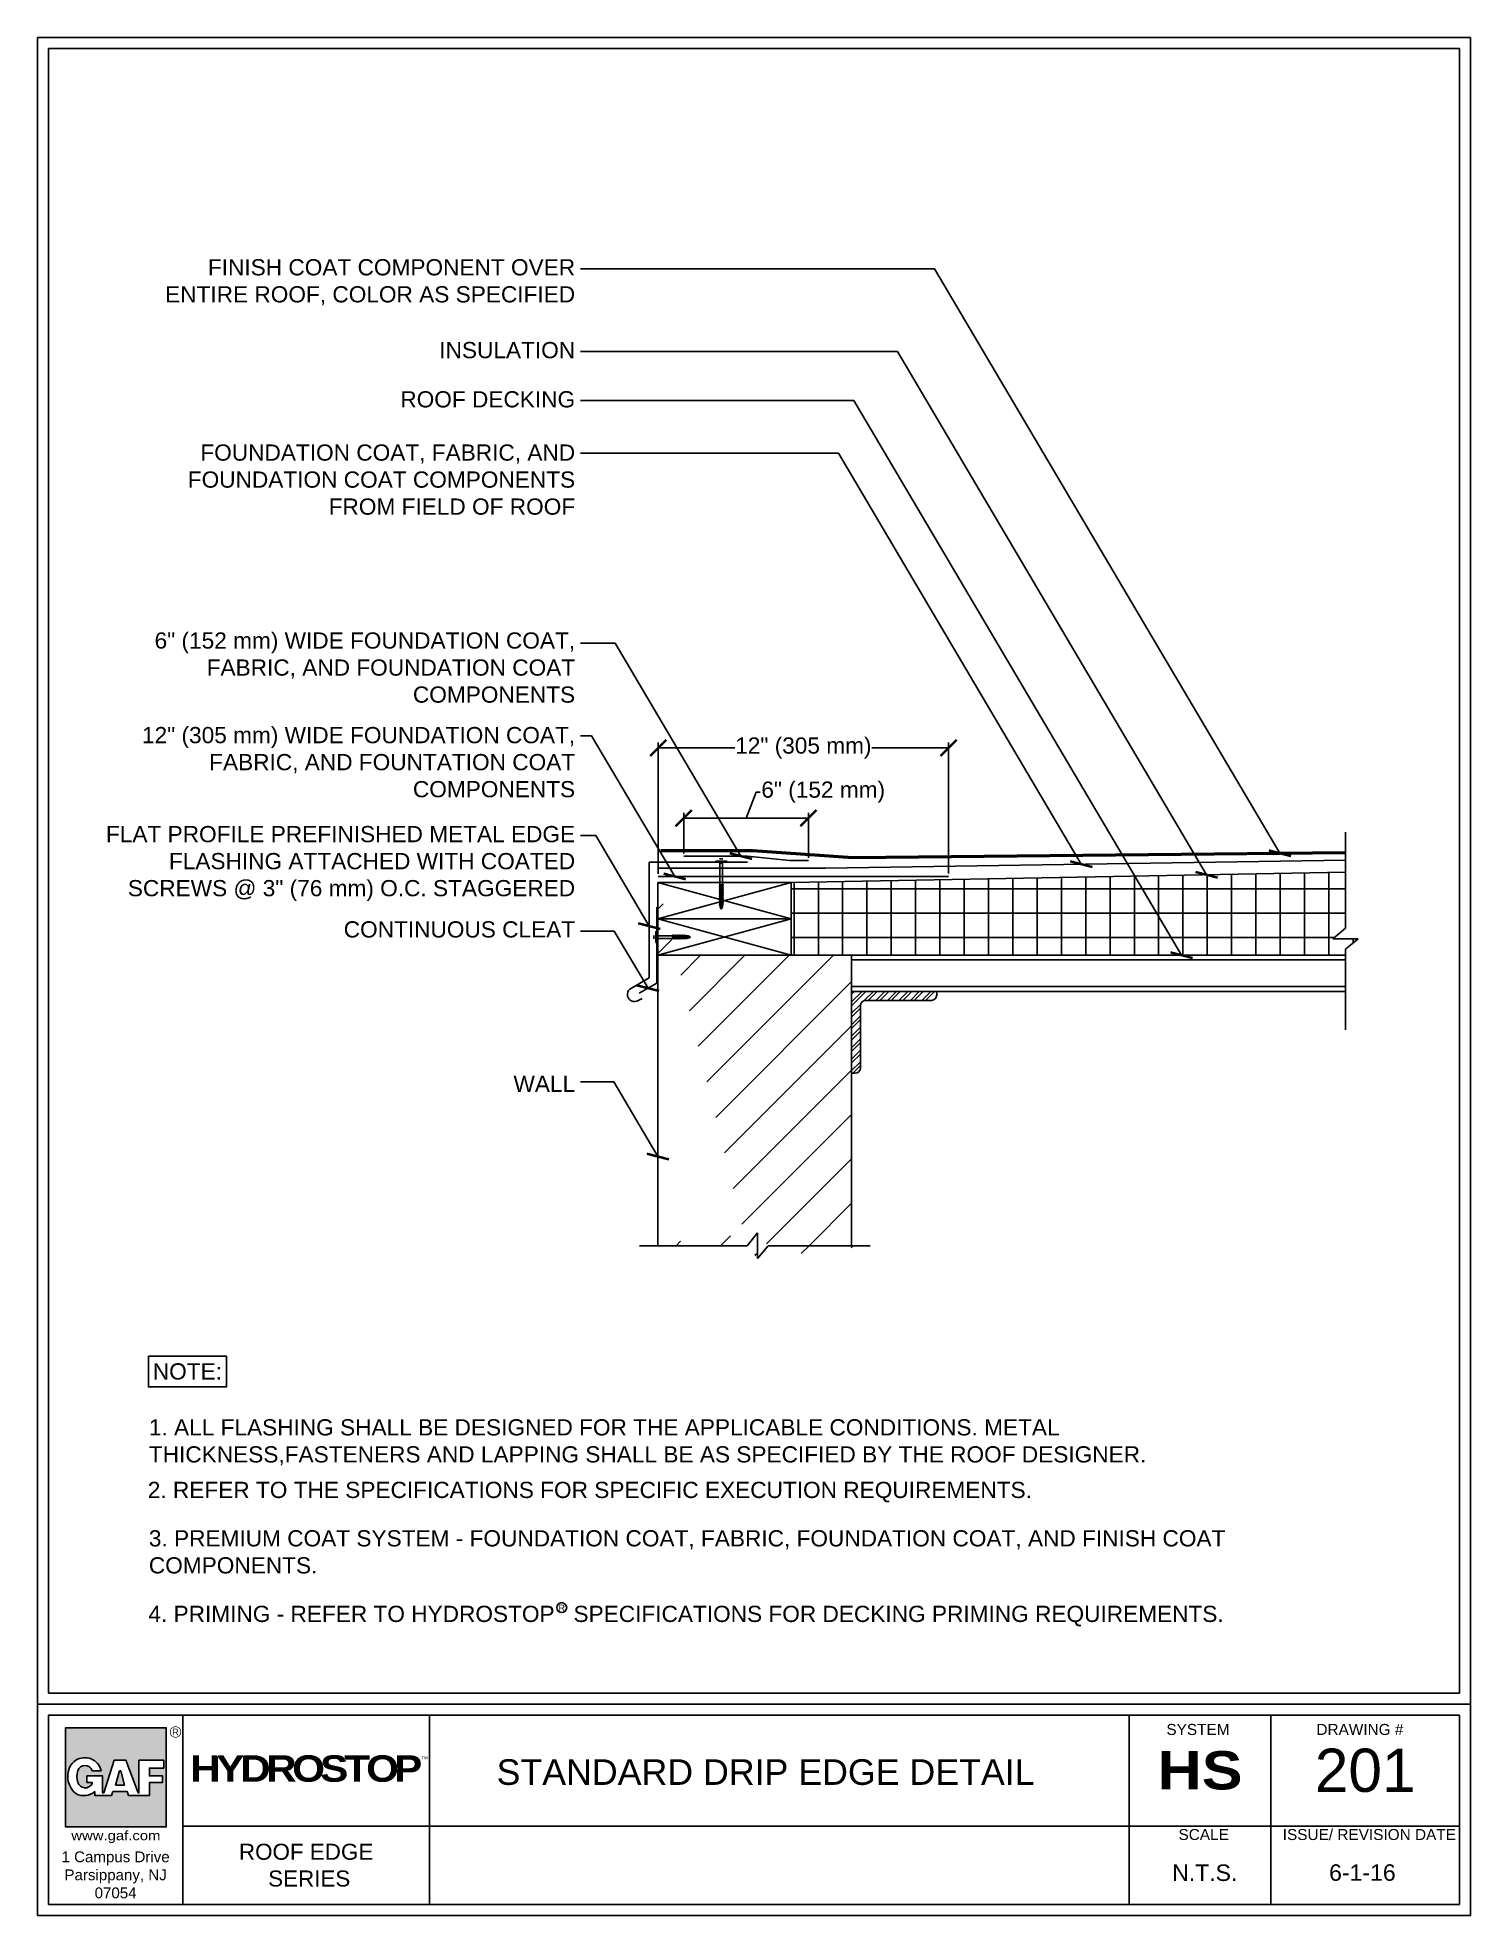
# Model space of a CAD drawing. Header units: inches. Extents: x 14.5 to 80.8, y 24.5 to 111.4.
import ezdxf
from ezdxf.enums import TextEntityAlignment as Align

# ---------------------------------------------------------------- set-up
doc = ezdxf.new("R2010")
doc.units = ezdxf.units.IN
doc.header["$MEASUREMENT"] = 0
doc.styles.add('ARCHQUIK', font='Archquik.shx', dxfattribs={"height": 0.1})
doc.styles.add('ARIAL', font='arial.ttf')
doc.styles.add('FONT', font='arial.ttf', dxfattribs={"height": 0.75})
doc.dimstyles.new('dIM-STYLE', dxfattribs={"dimtxt": 0.75, "dimasz": 0.75, "dimexe": 0.18, "dimexo": 0.0625, "dimgap": 0.09, "dimtad": 0, "dimtih": 1, "dimtoh": 1, "dimdec": 4, "dimzin": 0, "dimdsep": 46, "dimlunit": 4, "dimtxsty": 'FONT', "dimblk": 'ARCHTICK', "dimcen": 0, "dimclrd": 3, "dimclre": 3, "dimclrt": 256, "dimadec": 0, "dimazin": 0, "dimtfac": 1, "dimtdec": 4, "dimtofl": 0, "dimtmove": 0, "dimatfit": 3, "dimldrblk": 'ARCHTICK', "dimfxl": 1, "dimfrac": 2, "dimtolj": 1, "dimtzin": 0, "dimlwd": -1, "dimlwe": -1, "dimarcsym": 0})
doc.dimstyles.get("Standard").update_dxf_attribs({"dimscale": 0, "dimtxt": 0.75, "dimasz": 0.75, "dimexe": 0.2500000000000018, "dimexo": 0.0625, "dimgap": 0.09, "dimtad": 0, "dimdec": 5, "dimzin": 0, "dimdsep": 46, "dimlunit": 4, "dimtxsty": 'FONT', "dimcen": 0.09, "dimclrd": 256, "dimclre": 256, "dimclrt": 256, "dimadec": 0, "dimazin": 0, "dimtfac": 1, "dimtdec": 5, "dimtofl": 0, "dimtmove": 1, "dimatfit": 0, "dimfxl": 1, "dimfxlon": 1, "dimtolj": 1, "dimtzin": 0, "dimlwd": -1, "dimlwe": -1, "dimarcsym": 0})

# ---------------------------------------------------------------- blocks, each defined once
blk = doc.blocks.new('GAF_LOGO')
h = blk.add_hatch(color=242)
h.paths.add_polyline_path([(0.9999999843750018, 0.999999984375), (-0.01802111514781046, 0.999999984375), (-0.01802111514781046, -0.002743970513160665), (0.9999999843750018, -0.002743970513160499), (0.9999999843750018, 0.6710526210937502)])
edge = h.paths.add_edge_path(flags=16)
edge.add_line((0.3421052578125003, 0.5657894648437503), (0.2499999960937487, 0.5657894648437503))
edge.add_arc((0.1776315761718745, 0.542763149414063), 0.075943396054273, 17.65012421993013, 162.3498757800698)
edge.add_arc((0.2913533789062498, 0.5065789394531254), 0.1952830184252751, 162.3498757800698, 197.65012421993)
edge.add_arc((0.1804031326795207, 0.4712765883809845), 0.07885186654145789, 197.65012421993, 331.9610179646004)
edge.add_line((0.2499999960937487, 0.4342105195312511), (0.2499999960937487, 0.4473684140625002))
edge.add_line((0.2499999960937487, 0.4473684140625002), (0.1973684179687503, 0.4473684140625003))
edge.add_line((0.1973684179687503, 0.4473684140625003), (0.1973684179687503, 0.5131578867187501))
edge.add_line((0.1973684179687503, 0.5131578867187501), (0.3552631523437491, 0.5131578867187501))
edge.add_line((0.3552631523437491, 0.5131578867187501), (0.3552631523437491, 0.3421052578125003))
edge.add_line((0.3552631523437491, 0.3421052578125003), (0.3672600561810685, 0.3421052578125003))
edge.add_line((0.3672600561810685, 0.3421052578125003), (0.473684203125, 0.6710526210937502))
edge.add_line((0.473684203125, 0.6710526210937502), (0.5921052539062508, 0.6710526210937502))
edge.add_line((0.5921052539062508, 0.6710526210937502), (0.7168783917025898, 0.3421052578125004))
edge.add_line((0.7168783917025898, 0.3421052578125004), (0.7236841992187522, 0.3421052578125004))
edge.add_line((0.7236841992187522, 0.3421052578125004), (0.7236841992187522, 0.6710526210937502))
edge.add_line((0.7236841992187522, 0.6710526210937502), (0.9757096308521137, 0.6710526210937502))
edge.add_line((0.9757096308521137, 0.6710526210937502), (0.9757096308521139, 0.5921052539062504))
edge.add_line((0.9757096308521139, 0.5921052539062504), (0.828947355468749, 0.5921052539062504))
edge.add_line((0.828947355468749, 0.5921052539062504), (0.828947355468749, 0.5131578867187501))
edge.add_line((0.828947355468749, 0.5131578867187501), (0.9619798181352781, 0.5131578867187501))
edge.add_line((0.9619798181352781, 0.5131578867187501), (0.9619798181352782, 0.4473684140625002))
edge.add_line((0.9619798181352782, 0.4473684140625002), (0.8289473554687489, 0.4473684140625003))
edge.add_line((0.8289473554687489, 0.4473684140625003), (0.828947355468749, 0.3157894687500002))
edge.add_line((0.828947355468749, 0.3157894687500002), (0.6184210429687518, 0.3157894687500003))
edge.add_line((0.6184210429687518, 0.3157894687500003), (0.6052631484375013, 0.35526315234375))
edge.add_line((0.6052631484375013, 0.35526315234375), (0.4605263085937495, 0.3552631523437498))
edge.add_line((0.4605263085937495, 0.3552631523437498), (0.4473684140624989, 0.3157894687500002))
edge.add_line((0.4473684140624989, 0.3157894687500002), (0.2763157851562497, 0.3157894687500002))
edge.add_line((0.2763157851562497, 0.3157894687500002), (0.2763157851562497, 0.3552631523437499))
edge.add_arc((0.1671059236527185, 0.4777867589039027), 0.1641305212753787, 240.8042829104425, 311.71180968469173, ccw=False)
edge.add_arc((0.2222038028843561, 0.5072653279140215), 0.2193476823067968, 155.1482085443663, 231.9615675140741, ccw=False)
edge.add_arc((0.1895668580481229, 0.5197191371257442), 0.1845148081401703, 124.71226100437019, 154.3980145931274, ccw=False)
edge.add_arc((0.1751212575285651, 0.5254602239943656), 0.171785051789476, 13.577812998885406, 121.84091426695329, ccw=False)
h.paths.add_polyline_path([(0.5263157812499983, 0.5657894648437498), (0.5394736757812488, 0.5657894648437498), (0.5789473593750003, 0.421052625), (0.4868420976562504, 0.421052625)], flags=0)
at = {"color": 242}
for p, q in [((0.9757096308521138, 0.6710526210937502), (0.9757096308521138, 0.5921052539062504)), ((0.5263157812499983, 0.5657894648437498), (0.4868420976562504, 0.421052625)), ((0.4868420976562504, 0.421052625), (0.5789473593750003, 0.421052625)), ((0.5394736757812488, 0.5657894648437498), (0.5263157812499983, 0.5657894648437498)), ((0.5789473593750003, 0.421052625), (0.5394736757812488, 0.5657894648437498))]:
    blk.add_line(p, q, dxfattribs=at)
for points in [[(0.9999999843750018, 0.6710526210937502), (0.9999999843750019, -0.00274397051316061), (-0.01802111514781046, -0.00274397051316061), (-0.01802111514781046, 0.999999984375), (0.9999999843750018, 0.999999984375), (0.9999999843750018, 0.6710526210937502)], [(0.9757096308521138, 0.6710526210937502), (0.7236841992187522, 0.6710526210937502), (0.7236841992187522, 0.3421052578125003), (0.7168783917025898, 0.3421052578125003), (0.5921052539062508, 0.6710526210937502), (0.4736842031249999, 0.6710526210937502), (0.5921052539062508, 0.6710526210937502)]]:
    blk.add_lwpolyline(points, dxfattribs=at)
at = {"const_width": 0.006578947265625}
blk.add_lwpolyline([(1.146718681227561, 0.9569249246062017, 0.9999999999999999), (1.038984530952376, 0.9569249246062017, 0.9999999999999999)], format="xyb", close=True, dxfattribs=at)
at = {"color": 242}
for points in [[(0.4736842031249999, 0.6710526210937502), (0.3672600561810686, 0.3421052578125003), (0.3552631523437491, 0.3421052578125003), (0.3552631523437491, 0.5131578867187501), (0.1973684179687503, 0.5131578867187501), (0.1973684179687503, 0.4473684140625003), (0.2499999960937487, 0.4473684140625003), (0.2499999960937487, 0.4342105195312511, -0.6638381309650001), (0.1052631562500004, 0.4473684140625003, -0.1552561087471992), (0.1052631562500004, 0.5657894648437503, -0.7312178527831996), (0.2499999960937487, 0.5657894648437503), (0.3421052578125003, 0.5657894648437503, 0.5109723306082545), (0.08449389586529144, 0.6713944055155814, 0.1302578243974809), (0.02316816522774692, 0.599451122242597, 0.172358814401925)], [(0.08704397350846876, 0.3345076182265967, 0.3196577466454945), (0.2763157851562497, 0.3552631523437499), (0.2763157851562497, 0.3157894687500002), (0.4473684140624989, 0.3157894687500002), (0.4605263085937494, 0.3552631523437499), (0.6052631484375013, 0.3552631523437499), (0.6184210429687518, 0.3157894687500002), (0.828947355468749, 0.3157894687500002), (0.828947355468749, 0.4473684140625003), (0.9619798181352781, 0.4473684140625003), (0.9619798181352781, 0.5131578867187501), (0.828947355468749, 0.5131578867187501), (0.828947355468749, 0.5921052539062504), (0.9757096308521139, 0.5921052539062504)]]:
    blk.add_lwpolyline(points, format="xyb", dxfattribs=at)
blk.add_arc((0.222203802884356, 0.5072653279140215), 0.2193476823067967, 155.1482085443668, 231.9615675140741, dxfattribs=at)
at = {"style": 'ARIAL'}
blk.add_text('R', height=0.06578947265625, dxfattribs=at).set_placement((1.092851606089969, 0.956924924606203), align=Align.MIDDLE)
at = {"style": 'ARIAL', "width": 1.133105524367421}
blk.add_text('www.gaf.com', height=0.09481817704846432, dxfattribs=at).set_placement((0.03995709321242522, -0.1363967728893486), (0.9407297751728345, -0.1363967728893486), align=Align.FIT)
blk = doc.blocks.new('HydroStop')
at = {"color": 174, "linetype": 'Continuous', "style": 'ARIAL'}
blk.add_text('TM', height=0.07930227829834807, dxfattribs=at).set_placement((6.460029172047104, 0.5633620407934359))
at = {"lineweight": -2, "insert": (0.9349556855740957, 0.6638381548218604), "char_height": 0.633319658458992, "width": 5.94393791725881, "attachment_point": 1, "style": 'ARCHQUIK'}
blk.add_mtext('{\\fArial Black|b0|i0|c0|p34;\\T0.85;\\C154;HYDRO\\C132;STOP}', dxfattribs=at)
blk = doc.blocks.new('_ArchTick')
at = {"color": 0, "linetype": 'ByBlock', "const_width": 0.15}
blk.add_lwpolyline([(-0.5, -0.5), (0.5, 0.5)], dxfattribs=at)
blk = doc.blocks.new('*D12')
at = {"transparency": 16777216}
for p, q in [((43.21358426228394, 72.70573716155577), (43.21358426228394, 78.77358979628505)), ((43.21358426228394, 78.52358979628505), (46.76237078631377, 78.52358979628505)), ((56.65026372234905, 78.52358979628505), (53.10147719831923, 78.52358979628505)), ((56.65026372234905, 72.71215718423213), (56.65026372234905, 78.77358979628505))]:
    blk.add_line(p, q, dxfattribs=at)
at = {"layer": 'Defpoints', "color": 0, "transparency": 16777216}
for p in [(56.65026372234905, 78.52358979628505), (43.21358426228394, 72.58073716155577), (56.65026372234905, 72.58715718423213)]:
    blk.add_point(p, dxfattribs=at)
at = {"transparency": 16777216, "xscale": 0.75, "yscale": 0.75, "zscale": 0.75, "rotation": 180}
blk.add_blockref('_ArchTick', (43.21358426228394, 78.52358979628505), dxfattribs=at)
at = {"transparency": 16777216, "xscale": 0.75, "yscale": 0.75, "zscale": 0.75}
blk.add_blockref('_ArchTick', (56.65026372234905, 78.52358979628505), dxfattribs=at)
at = {"transparency": 16777216, "insert": (49.9319239923165, 78.52358979628505), "char_height": 0.75, "attachment_point": 5, "style": 'FONT'}
blk.add_mtext('\\A1;12" (305 mm)', dxfattribs=at)
blk = doc.blocks.new('*D13')
at = {"transparency": 16777216}
for p, q in [((47.27963753319345, 75.27627856495226), (47.75534472088916, 76.48403381717773)), ((47.75534472088916, 76.48403381717773), (47.93534472088916, 76.48403381717773)), ((44.39385679479339, 73.64597866442685), (44.39385679479339, 75.52627856495226)), ((44.39385679479339, 75.27627856495226), (50.16541827159352, 75.27627856495226)), ((50.16541827159352, 73.43851465891024), (50.16541827159352, 75.52627856495226))]:
    blk.add_line(p, q, dxfattribs=at)
at = {"layer": 'Defpoints', "color": 0, "transparency": 16777216}
for p in [(50.16541827159352, 75.27627856495226), (44.39385679479339, 73.52097866442685), (50.16541827159352, 73.31351465891024)]:
    blk.add_point(p, dxfattribs=at)
at = {"transparency": 16777216, "xscale": 0.75, "yscale": 0.75, "zscale": 0.75, "rotation": 180}
blk.add_blockref('_ArchTick', (44.39385679479339, 75.27627856495226), dxfattribs=at)
at = {"transparency": 16777216, "xscale": 0.75, "yscale": 0.75, "zscale": 0.75}
blk.add_blockref('_ArchTick', (50.16541827159352, 75.27627856495226), dxfattribs=at)
at = {"transparency": 16777216, "insert": (50.85089042348125, 76.48403381717773), "char_height": 0.75, "attachment_point": 5, "style": 'FONT'}
blk.add_mtext('\\A1;6" (152 mm)', dxfattribs=at)

msp = doc.modelspace()

# ---------------------------------------------------------------- hatches: boundary and pattern name
h = msp.add_hatch()
h.set_pattern_fill('ANSI31', color=256, scale=11.6)
h.set_pattern_definition([(45, (0, -6.998578162130343), (-1.025304832720494, 1.025304832720494), [])])
edge = h.paths.add_edge_path()
edge.add_line((43.20066639847458, 72.29537688089961), (43.20066639847458, 55.49950810120407))
edge.add_line((43.20066639847458, 68.93618756126916), (52.16278459927333, 68.93618756126916))
edge.add_line((52.16278459927333, 68.93618756126916), (52.16278459927333, 55.49958591966075))
edge.add_line((48.31077099347013, 55.49950810120407), (53.01878762278515, 55.49958591966075))
edge.add_line((47.80495102503132, 54.90287399381633), (48.31077099347013, 55.49950810120407))
edge.add_line((47.80495102503132, 56.09614220859181), (47.80495102503132, 54.90287399381633))
edge.add_line((47.33804028493396, 55.49950810120407), (47.80495102503132, 56.09614220859181))
edge.add_line((42.34466337496276, 55.49950810120407), (47.33804028493396, 55.49950810120407))
h = msp.add_hatch()
h.set_pattern_fill('NET', color=256, scale=9)
h.set_pattern_definition([(0, (0, 0), (0, 1.125), []), (90, (0, 0), (-1.125, 6.888638245203862e-17), [])])
h.paths.add_polyline_path([(75.02833741155197, 72.77520548570799), (49.36139797714586, 72.29529906244294), (49.36139797714586, 68.93618756126916), (75.02841518177786, 68.93618756126916), (75.02841518177786, 69.22154784192534), (75.61205360689956, 69.68845858202269), (74.4318588928468, 69.68845858202269), (75.02841518177786, 70.1942785504615)])
h = msp.add_hatch()
h.set_pattern_fill('ANSI32', color=256)
h.set_pattern_definition([(45, (-42.82810158126365, -6.998578162130343), (-0.2651650429449553, 0.2651650429449554), []), (45, (-42.65132488626364, -6.998578162130343), (-0.2651650429449553, 0.2651650429449554), [])])
h.paths.add_polyline_path([(56.1054567071121, 67.0980849130971), (56.1054567071121, 67.26309074258697), (52.16278459927332, 67.26309074258697), (52.16278459927332, 63.47589991120061), (52.32779042876319, 63.47589991120061, 0.4142135623730951), (52.57779042876319, 63.72589991120061), (52.57779042876319, 66.5980849130971, -0.4142135623730951), (52.82779042876319, 66.8480849130971), (55.8554567071121, 66.8480849130971, 0.4142135623730953)])

# ---------------------------------------------------------------- linework, layer by layer
for p, q in [((75.02841518177786, 74.6299305813864), (75.02841518177786, 70.1942785504615)), ((47.3510359672, 73.24211622490368), (42.79865625125076, 73.24211622490368)), ((42.79865625125076, 73.24211622490368), (42.79865625125076, 67.88563839605011)), ((44.39385679479339, 73.52097866442685), (47.3444603076103, 73.52097866442685)), ((46.07398788547765, 73.1891921047031), (46.02767928030211, 73.24211622490371)), ((46.19306715592897, 73.1891921047031), (46.07398788547765, 73.1891921047031)), ((46.07398788547765, 72.19696040311574), (46.07398788547765, 73.1891921047031)), ((46.23937576110448, 73.24211622490364), (46.19306715592897, 73.1891921047031)), ((46.19306715592897, 72.21397172746593), (46.19306715592897, 73.1891921047031)), ((47.3444603076103, 73.52097866442685), (49.29641956581565, 73.31351465891024)), ((49.29641956581565, 73.31351465891024), (50.16541827159352, 73.31351465891024)), ((50.95652070223181, 72.96329269460888), (75.02833736332117, 73.33942820498564)), ((43.20066639847458, 72.96329269460888), (50.95652070223181, 72.96329269460888)), ((43.20066639847458, 72.29537688089961), (43.20066639847458, 55.49950810120407)), ((49.36111143149108, 72.29529906244294), (43.20095073555766, 70.62220224376073)), ((43.20095294412937, 72.29529906244294), (49.36139797714586, 72.29537688089961)), ((43.20095294412937, 72.29529906244294), (49.36111364006278, 70.62220224376073)), ((43.21358426228394, 72.58073716155577), (56.65026372234905, 72.58073716155577)), ((46.07398788547765, 72.17022968577137), (46.07398788547765, 72.14349896842694)), ((46.07398788547765, 72.11676825108258), (46.07398788547765, 72.09003753373814)), ((46.19306715592897, 72.18724101012157), (46.19306715592897, 72.16051029277713)), ((46.19306715592897, 72.1337795754327), (46.19306715592897, 72.10704885808833)), ((49.36139797714586, 72.29537688089961), (75.02833736332117, 72.77520548480634)), ((49.36139797714586, 72.29529906244294), (49.36139797714586, 68.93618756126916)), ((46.07398788547765, 72.0633068163937), (46.07398788547765, 72.03657609904933)), ((46.07398788547765, 72.00984538170489), (46.07398788547765, 71.98311466436046)), ((46.07398788547765, 71.95638394701608), (46.07398788547765, 71.92965322967171)), ((46.07398788547765, 71.90292251232721), (46.07398788547765, 71.87619179498284)), ((46.07398788547765, 71.84946107763848), (46.07398788547765, 71.82273036029405)), ((46.07398788547765, 71.79599964294967), (46.07398788547765, 71.76926892560523)), ((46.07398788547765, 71.7425382082608), (46.07398788547765, 71.71580749091642)), ((46.07398788547765, 71.68907677357198), (46.07398788547765, 71.66234605622755)), ((46.07398788547765, 71.63561533888311), (46.07398788547765, 71.60888462153875)), ((46.07398788547765, 71.58215390419439), (46.07398788547765, 71.55542318684995)), ((46.07398788547765, 71.52869246950551), (46.07398788547765, 71.50196175216108)), ((46.07398788547765, 71.4752310348167), (46.07398788547765, 71.44850031747227)), ((46.07398788547765, 71.42176960012789), (46.07398788547765, 71.39503888278345)), ((46.07398788547765, 71.36830816543909), (46.07398788547765, 71.34157744809465)), ((46.07398788547765, 71.31484673075022), (46.07398788547765, 71.28811601340585)), ((46.07398788547765, 71.26138529606148), (46.07398788547765, 71.23465457871704)), ((46.1335275207033, 71.0630739452585), (46.1543637352256, 71.23277148429456)), ((46.1864516409039, 71.17006125311447), (46.1864516409039, 71.23735547082003)), ((46.19306715592897, 72.0803181407439), (46.19306715592897, 72.05358742339946)), ((46.19306715592897, 72.02685670605509), (46.19306715592897, 72.0001259887107)), ((46.19306715592897, 71.97339527136627), (46.19306715592897, 71.94666455402191)), ((46.19306715592897, 71.91993383667747), (46.19306715592897, 71.89320311933304)), ((46.19306715592897, 71.86647240198867), (46.19306715592897, 71.83974168464424)), ((46.19306715592897, 71.8130109672998), (46.19306715592897, 71.78628024995542)), ((46.19306715592897, 71.75954953261105), (46.19306715592897, 71.73281881526661)), ((46.19306715592897, 71.70608809792218), (46.19306715592897, 71.67935738057774)), ((46.19306715592897, 71.6526266632333), (46.19306715592897, 71.62589594588894)), ((46.19306715592897, 71.5991652285445), (46.19306715592897, 71.57243451120014)), ((46.19306715592897, 71.54570379385571), (46.19306715592897, 71.51897307651127)), ((46.19306715592897, 71.4922423591669), (46.19306715592897, 71.46551164182246)), ((46.19306715592897, 71.43878092447808), (46.19306715592897, 71.41205020713365)), ((46.19306715592897, 71.38531948978928), (46.19306715592897, 71.35858877244485)), ((46.19306715592897, 71.33185805510048), (46.19306715592897, 71.30512733775605)), ((46.19306715592897, 71.27839662041167), (46.19306715592897, 71.25166590306723)), ((43.15094040465422, 67.64564627564006), (43.15094040465422, 71.16475252375386)), ((49.36139797714586, 70.62228006221741), (43.20066639847458, 68.93618756126916)), ((43.20095073555766, 70.62220224376073), (49.36139797714586, 70.62228006221741)), ((43.20095073555766, 70.62220224376073), (49.37439365941191, 68.93618756126916)), ((46.08060340050271, 71.16250066451441), (46.08060340050271, 71.22223429361988)), ((46.1335275207033, 71.0630739452585), (46.08060340050271, 71.16250066451441)), ((46.1864516409039, 71.17006125311447), (46.1335275207033, 71.0630739452585)), ((43.15094040465426, 69.88224751302344), (43.20386452485481, 69.83593890784793)), ((43.20386452485481, 69.71685963739661), (43.15094040465419, 69.67055103222107)), ((43.20386452485481, 69.83593890784793), (43.20386452485481, 69.71685963739661)), ((43.87387838452514, 69.83593890784793), (43.20386452485481, 69.83593890784793)), ((43.89088970887533, 69.71685963739661), (43.20386452485481, 69.71685963739661)), ((43.90060910186951, 69.83593890784793), (43.92733981921394, 69.83593890784793)), ((43.9176204262197, 69.71685963739661), (43.94435114356413, 69.71685963739661)), ((43.95407053655838, 69.83593890784793), (43.98080125390275, 69.83593890784793)), ((43.97108186090851, 69.71685963739661), (43.99781257825295, 69.71685963739661)), ((44.00753197124713, 69.83593890784793), (44.03426268859157, 69.83593890784793)), ((44.02454329559738, 69.71685963739661), (44.05127401294176, 69.71685963739661)), ((44.060993405936, 69.83593890784793), (44.08772412328044, 69.83593890784793)), ((44.0780047302862, 69.71685963739661), (44.10473544763063, 69.71685963739661)), ((44.11445484062487, 69.83593890784793), (44.14118555796924, 69.83593890784793)), ((44.13146616497507, 69.71685963739661), (44.15819688231943, 69.71685963739661)), ((44.16791627531367, 69.83593890784793), (44.19464699265804, 69.83593890784793)), ((44.18492759966379, 69.71685963739661), (44.21165831700823, 69.71685963739661)), ((44.22137771000247, 69.83593890784793), (44.24810842734691, 69.83593890784793)), ((44.23838903435266, 69.71685963739661), (44.2651197516971, 69.71685963739661)), ((44.27483914469128, 69.83593890784793), (44.30156986203572, 69.83593890784793)), ((44.29185046904148, 69.71685963739661), (44.31858118638591, 69.71685963739661)), ((44.3283005793801, 69.83593890784793), (44.35503129672453, 69.83593890784793)), ((44.34531190373029, 69.71685963739661), (44.37204262107473, 69.71685963739661)), ((44.3817620140689, 69.83593890784793), (44.40849273141333, 69.83593890784793)), ((44.39877333841909, 69.71685963739661), (44.42550405576353, 69.71685963739661)), ((44.4352234487577, 69.83593890784793), (44.46195416610213, 69.83593890784793)), ((44.45223477310796, 69.71685963739661), (44.47896549045232, 69.71685963739661)), ((44.48868488344651, 69.83593890784793), (44.51541560079094, 69.83593890784793)), ((44.5056962077967, 69.71685963739661), (44.53242692514114, 69.71685963739661)), ((44.59702025074371, 69.82932339282286), (44.52972603303814, 69.82932339282286)), ((44.70400755859968, 69.77639927262226), (44.53431001956362, 69.79723548714456)), ((44.60458083934377, 69.72347515242167), (44.5448472102383, 69.72347515242167)), ((44.59702025074371, 69.82932339282286), (44.70400755859968, 69.77639927262226)), ((44.70400755859968, 69.77639927262226), (44.60458083934377, 69.72347515242167)), ((75.02841518177786, 70.1942785504615), (74.4318588928468, 69.68845858202269)), ((74.4318588928468, 69.68845858202269), (75.61205360689955, 69.68845858202269)), ((75.61205360689955, 69.68845858202269), (75.02841518177786, 69.22154784192534)), ((43.20066639847458, 68.93618756126916), (52.16278459927333, 68.93618756126916)), ((52.16278459927333, 68.93618756126916), (52.16278459927333, 55.49958591966075)), ((75.02841518177786, 68.93618756126916), (52.16278459927333, 68.93618756126916)), ((52.16278459927333, 68.71572787348653), (75.02841518177786, 68.71572787348653)), ((75.02841518177786, 69.22154784192534), (75.02841518177786, 65.48626192114646)), ((42.79865625125076, 67.88563839605011), (41.98156841406809, 67.41875710417241)), ((42.47042683437368, 66.93970680918629), (42.25878746421959, 66.81877677198193)), ((42.33384660948384, 67.17873553554271), (43.15094040465422, 67.64564627564006)), ((75.02841518177786, 67.4835504303696), (52.16278459927333, 67.4835504303696)), ((52.16278459927333, 67.26309074258697), (75.02841518177786, 67.26309074258697)), ((56.10545670711211, 67.26309074258697), (56.10545670711211, 67.0980849130971)), ((52.5777904287632, 63.72589991120061), (52.5777904287632, 66.5980849130971)), ((52.8277904287632, 66.8480849130971), (55.85545670711211, 66.8480849130971)), ((52.16278459927333, 63.47589991120061), (52.3277904287632, 63.47589991120061)), ((47.33804028493396, 55.49950810120407), (47.80495102503132, 56.09614220859181)), ((47.80495102503132, 56.09614220859181), (47.80495102503132, 54.90287399381633)), ((42.34466337496276, 55.49950810120407), (47.33804028493396, 55.49950810120407)), ((47.80495102503132, 54.90287399381633), (48.31077099347013, 55.49950810120407)), ((48.31077099347013, 55.49950810120407), (53.01878762278515, 55.49958591966075)), ((21.20705469467076, 33.78611375226865), (21.20705469467076, 25.02717102045245)), ((32.6318562415896, 25.02717102045245), (32.6318562415896, 33.78611375226865)), ((71.56792847675739, 28.65521179804592), (71.56792847675739, 33.78611375226865))]:
    msp.add_line(p, q)
at = {"lineweight": 50}
for p, q in [((43.34330762957433, 73.77392755787459), (47.59748701951473, 73.77392755787459)), ((47.59748701951473, 73.77392755787459), (52.21461169142414, 73.44965804887697)), ((52.21461169142414, 73.44965804887697), (75.02833736332117, 73.68307450969729))]:
    msp.add_line(p, q, dxfattribs=at)
at = {"linetype": 'Continuous'}
for p, q in [((65.01569888488676, 33.78611375226865), (65.01569888488676, 25.02717102045245)), ((21.20705469467076, 28.65521179804592), (80.29722166968178, 28.65521179804592)), ((71.56792847675739, 28.65521179804592), (71.56792847675739, 25.02717102045245))]:
    msp.add_line(p, q, dxfattribs=at)
for points in [[(14.49001371606128, 111.3851559938448), (14.49001371606128, 24.51839938696503), (80.80599330317555, 24.51839938696503), (80.80599330317555, 111.3851559938448)], [(14.49001371606128, 111.3851559938448), (80.80599330317555, 111.3851559938448), (80.80599330317555, 34.29488538575606), (14.49001371606128, 34.29488538575606)], [(14.99878534955506, 110.8763843603538), (80.29722166968178, 110.8763843603538), (80.29722166968178, 34.80365701925211), (14.99878534955506, 34.80365701925211)], [(80.80599330317555, 34.29488538575606), (14.49001371606128, 34.29488538575606), (14.49001371606128, 24.51839938696503), (80.80599330317555, 24.51839938696503)], [(80.29722166968178, 33.78611375226865), (14.99878534954415, 33.78611375226865), (14.99878534954415, 25.02717102045245), (80.29722166968178, 25.02717102045245)]]:
    msp.add_lwpolyline(points, close=True, dxfattribs=at)
for points in [[(45.88213794975046, 73.24211622490371), (45.88213794975049, 73.28180931505412), (46.38491709165613, 73.28180931505412), (46.38491709165613, 73.24211622490364)], [(46.04091031035227, 72.17886967656848), (46.07398788547765, 72.19696040311574), (46.19306715592897, 72.21397172746593), (46.22614473105433, 72.20533173666882), (46.19306715592897, 72.18724101012157), (46.07398788547765, 72.17022968577137)], [(46.04091031035227, 72.12540824187968), (46.07398788547765, 72.14349896842694), (46.19306715592897, 72.16051029277713), (46.22614473105433, 72.15187030197995), (46.19306715592897, 72.1337795754327), (46.07398788547765, 72.11676825108258)], [(46.04091031035227, 72.07194680719088), (46.07398788547765, 72.09003753373814), (46.19306715592897, 72.10704885808833), (46.22614473105433, 72.09840886729116), (46.19306715592897, 72.0803181407439), (46.07398788547765, 72.0633068163937)], [(46.04091031035227, 72.01848537250207), (46.07398788547765, 72.03657609904933), (46.19306715592897, 72.05358742339946), (46.22614473105433, 72.04494743260234), (46.19306715592897, 72.02685670605509), (46.07398788547765, 72.00984538170489)], [(46.04091031035227, 71.9650239378132), (46.07398788547765, 71.98311466436046), (46.19306715592897, 72.0001259887107), (46.22614473105433, 71.99148599791353), (46.19306715592897, 71.97339527136627), (46.07398788547765, 71.95638394701608)], [(46.04091031035227, 71.91156250312446), (46.07398788547765, 71.92965322967171), (46.19306715592897, 71.94666455402191), (46.22614473105433, 71.93802456322473), (46.19306715592897, 71.91993383667747), (46.07398788547765, 71.90292251232721)], [(46.04091031035227, 71.85810106843559), (46.07398788547765, 71.87619179498284), (46.19306715592897, 71.89320311933304), (46.22614473105433, 71.88456312853593), (46.19306715592897, 71.86647240198867), (46.07398788547765, 71.84946107763848)], [(46.04091031035227, 71.80463963374679), (46.07398788547765, 71.82273036029405), (46.19306715592897, 71.83974168464424), (46.22614473105433, 71.83110169384706), (46.19306715592897, 71.8130109672998), (46.07398788547765, 71.79599964294967)], [(46.04091031035227, 71.75117819905797), (46.07398788547765, 71.76926892560523), (46.19306715592897, 71.78628024995542), (46.22614473105433, 71.7776402591583), (46.19306715592897, 71.75954953261105), (46.07398788547765, 71.7425382082608)], [(46.04091031035227, 71.69771676436916), (46.07398788547765, 71.71580749091642), (46.19306715592897, 71.73281881526661), (46.22614473105433, 71.72417882446943), (46.19306715592897, 71.70608809792218), (46.07398788547765, 71.68907677357198)], [(46.04091031035227, 71.64425532968029), (46.07398788547765, 71.66234605622755), (46.19306715592897, 71.67935738057774), (46.22614473105433, 71.67071738978056), (46.19306715592897, 71.6526266632333), (46.07398788547765, 71.63561533888311)], [(46.04091031035227, 71.59079389499149), (46.07398788547765, 71.60888462153875), (46.19306715592897, 71.62589594588894), (46.22614473105433, 71.61725595509176), (46.19306715592897, 71.5991652285445), (46.07398788547765, 71.58215390419439)], [(46.04091031035227, 71.5373324603027), (46.07398788547765, 71.55542318684995), (46.19306715592897, 71.57243451120014), (46.22614473105433, 71.56379452040296), (46.19306715592897, 71.54570379385571), (46.07398788547765, 71.52869246950551)], [(46.04091031035227, 71.48387102561382), (46.07398788547765, 71.50196175216108), (46.19306715592897, 71.51897307651127), (46.22614473105433, 71.51033308571415), (46.19306715592897, 71.4922423591669), (46.07398788547765, 71.4752310348167)], [(46.04091031035227, 71.43040959092501), (46.07398788547765, 71.44850031747227), (46.19306715592897, 71.46551164182246), (46.22614473105433, 71.45687165102534), (46.19306715592897, 71.43878092447808), (46.07398788547765, 71.42176960012789)], [(46.04091031035227, 71.3769481562362), (46.07398788547765, 71.39503888278345), (46.19306715592897, 71.41205020713365), (46.22614473105433, 71.40341021633654), (46.19306715592897, 71.38531948978928), (46.07398788547765, 71.36830816543909)], [(46.04091031035227, 71.3234867215474), (46.07398788547765, 71.34157744809465), (46.19306715592897, 71.35858877244485), (46.22614473105433, 71.34994878164767), (46.19306715592897, 71.33185805510048), (46.07398788547765, 71.31484673075022)], [(46.04917970413359, 71.27120662882741), (46.07398788547765, 71.28811601340585), (46.19306715592897, 71.30512733775605), (46.21787533727299, 71.29530600499011), (46.19306715592897, 71.27839662041167), (46.07398788547765, 71.26138529606148)], [(46.06158379480564, 71.22619988642779), (46.07398788547765, 71.23465457871704), (46.19306715592897, 71.25166590306723), (46.20547124660098, 71.24675523668427), (46.19306715592897, 71.23830054439507), (46.07398788547765, 71.22128922004482)], [(43.15094040465419, 69.52500970166942), (43.11124731450379, 69.52500970166945), (43.11124731450379, 70.0277888435751), (43.15094040465426, 70.0277888435751)], [(43.90898043542259, 69.68378206227123), (43.89088970887533, 69.71685963739661), (43.87387838452514, 69.83593890784793), (43.88251837532225, 69.8690164829733), (43.90060910186951, 69.83593890784793), (43.9176204262197, 69.71685963739661)], [(43.96244187011139, 69.68378206227123), (43.94435114356413, 69.71685963739661), (43.92733981921394, 69.83593890784793), (43.93597981001112, 69.8690164829733), (43.95407053655838, 69.83593890784793), (43.97108186090851, 69.71685963739661)], [(44.0159033048002, 69.68378206227123), (43.99781257825295, 69.71685963739661), (43.98080125390275, 69.83593890784793), (43.98944124469988, 69.8690164829733), (44.00753197124713, 69.83593890784793), (44.02454329559738, 69.71685963739661)], [(44.06936473948902, 69.68378206227123), (44.05127401294176, 69.71685963739661), (44.03426268859157, 69.83593890784793), (44.04290267938875, 69.8690164829733), (44.060993405936, 69.83593890784793), (44.0780047302862, 69.71685963739661)], [(44.12282617417789, 69.68378206227123), (44.10473544763063, 69.71685963739661), (44.08772412328044, 69.83593890784793), (44.09636411407762, 69.8690164829733), (44.11445484062487, 69.83593890784793), (44.13146616497507, 69.71685963739661)], [(44.17628760886669, 69.68378206227123), (44.15819688231943, 69.71685963739661), (44.14118555796924, 69.83593890784793), (44.14982554876642, 69.8690164829733), (44.16791627531367, 69.83593890784793), (44.18492759966379, 69.71685963739661)], [(44.22974904355549, 69.68378206227123), (44.21165831700823, 69.71685963739661), (44.19464699265804, 69.83593890784793), (44.20328698345521, 69.8690164829733), (44.22137771000247, 69.83593890784793), (44.23838903435266, 69.71685963739661)], [(44.28321047824436, 69.68378206227123), (44.2651197516971, 69.71685963739661), (44.24810842734691, 69.83593890784793), (44.25674841814403, 69.8690164829733), (44.27483914469128, 69.83593890784793), (44.29185046904148, 69.71685963739661)], [(44.33667191293317, 69.68378206227123), (44.31858118638591, 69.71685963739661), (44.30156986203572, 69.83593890784793), (44.31020985283284, 69.8690164829733), (44.3283005793801, 69.83593890784793), (44.34531190373029, 69.71685963739661)], [(44.39013334762198, 69.68378206227123), (44.37204262107473, 69.71685963739661), (44.35503129672453, 69.83593890784793), (44.36367128752164, 69.8690164829733), (44.3817620140689, 69.83593890784793), (44.39877333841909, 69.71685963739661)], [(44.44359478231078, 69.68378206227123), (44.42550405576353, 69.71685963739661), (44.40849273141333, 69.83593890784793), (44.41713272221051, 69.8690164829733), (44.4352234487577, 69.83593890784793), (44.45223477310796, 69.71685963739661)], [(44.49587487503076, 69.69205145605255), (44.47896549045232, 69.71685963739661), (44.46195416610213, 69.83593890784793), (44.47177549886807, 69.86074708919195), (44.48868488344651, 69.83593890784793), (44.5056962077967, 69.71685963739661)], [(44.54088161743039, 69.7044555467246), (44.53242692514114, 69.71685963739661), (44.51541560079094, 69.83593890784793), (44.52032626717391, 69.84834299851994), (44.52878095946311, 69.83593890784793), (44.54579228381336, 69.71685963739661)], [(19.6212313395464, 50.38983444859056), (23.23017247385826, 50.38983444859056), (23.23017247385826, 48.9688480239856), (19.6212313395464, 48.9688480239856)]]:
    msp.add_lwpolyline(points, close=True)
for points in [[(46.21291370100421, 73.38765755545526), (46.05414134040241, 73.38765755545533)], [(43.00539907410264, 69.85578545292317), (43.00539907410257, 69.69701309232137)]]:
    msp.add_lwpolyline(points)
msp.add_circle((38.74800003648841, 38.75683124268377), 0.2317057053845815, dxfattribs=at)
for centre, radius, start, end in [((42.12041709601647, 67.11887755549199), 0.3304643705387539, 114.8448368734591, 304.7331260646296), ((55.85545670711211, 67.0980849130971), 0.25, 270, 359.9999999999991), ((52.8277904287632, 66.5980849130971), 0.25, 90, 180), ((52.3277904287632, 63.72589991120061), 0.25, 270, 0)]:
    msp.add_arc(centre, radius, start, end)

# ---------------------------------------------------------------- block references
at = {"linetype": 'Continuous', "xscale": 4.578944701403998, "yscale": 4.578944701396722, "zscale": 4.578944701398359}
msp.add_blockref('GAF_LOGO', (15.87060638633879, 28.62272093202319), dxfattribs=at)
at = {"xscale": 1.934332076455829, "yscale": 1.934332076455829, "zscale": 1.934332076455829}
msp.add_blockref('HydroStop', (19.74687504737987, 30.64248056082877), dxfattribs=at)

# ---------------------------------------------------------------- texts
at = {"linetype": 'Continuous'}
for s, height, style, p in [('2. REFER TO THE SPECIFICATIONS FOR SPECIFIC EXECUTION REQUIREMENTS.', 0.75, 'FONT', (19.59162523778116, 43.82708875727005)), ('4. PRIMING - REFER TO HYDROSTOP   SPECIFICATIONS FOR DECKING PRIMING REQUIREMENTS.', 0.75, 'FONT', (19.62001030927161, 38.09300928223567)), ('N.T.S.', 0.7631574502330598, 'ARIAL', (66.99815271592591, 26.11325017496029)), ('6-1-16', 0.7631574502330598, 'ARIAL', (74.26414294412801, 26.12102215814912))]:
    msp.add_text(s, height=height, dxfattribs=dict(at, style=style)).set_placement(p)
at = {"linetype": 'Continuous', "ltscale": 0.6, "style": 'FONT'}
msp.add_text('R', height=0.3, dxfattribs=at).set_placement((38.59844366349887, 38.59716599480768))
at = {"style": 'ARIAL'}
for s, p in [('SYSTEM', (68.19558099794061, 33.12265175710945)), ('DRAWING #', (75.69039278614467, 33.12265175710945)), ('SCALE', (68.45888497711051, 28.26339685077483)), ('ISSUE/ REVISION DATE', (76.12673907382349, 28.2711688339673))]:
    msp.add_text(s, height=0.5087716334887066, dxfattribs=at).set_placement(p, align=Align.MIDDLE)
for s, insert, char_height, width, attachment_point, style in [('FINISH COAT COMPONENT OVER ENTIRE ROOF, COLOR AS SPECIFIED', (39.37022718903756, 101.1334481865168), 0.75, 20.38547904891749, 3, 'FONT'), ('INSULATION', (39.37022718903756, 97.30285337801286), 0.75, 18.57247943092898, 3, 'FONT'), ('ROOF DECKING', (39.37022718903756, 95.02629902386184), 0.75, 18.57247943092898, 3, 'FONT'), ('FOUNDATION COAT, FABRIC, AND FOUNDATION COAT COMPONENTS FROM FIELD OF ROOF', (39.37022718903756, 92.564080377097), 0.75, 18.57247943092898, 3, 'FONT'), ('6" (152 mm) WIDE FOUNDATION COAT, FABRIC, AND FOUNDATION COAT COMPONENTS', (39.37022718903756, 83.8691533596332), 0.75, 19.58915250284861, 3, 'FONT'), ('12" (305 mm) WIDE FOUNDATION COAT, FABRIC, AND FOUNTATION COAT COMPONENTS', (39.37022718903756, 79.49336453536988), 0.75, 20.43368971486143, 3, 'FONT'), ('FLAT PROFILE PREFINISHED METAL EDGE FLASHING ATTACHED WITH COATED SCREWS @ 3" (76 mm) O.C. STAGGERED', (39.37022718903756, 74.91373748406329), 0.75, 22.22839614344105, 3, 'FONT'), ('CONTINUOUS CLEAT', (39.37022718903756, 70.50607931670777), 0.75, 18.57247943092898, 3, 'FONT'), ('WALL', (39.37022718903756, 63.36312001660497), 0.75, 18.57247943092898, 3, 'FONT'), ('ROOF EDGE\\P SERIES', (26.91945546813018, 26.84119140924918), 0.7419714262123118, 11.42480154691884, 5, 'ARIAL'), ('1 Campus Drive\\PParsippany, NJ 07054', (18.10292002210745, 26.39340186921985), 0.5, 6.20826934512661, 5, 'ARIAL')]:
    msp.add_mtext(s, dxfattribs=dict(insert=insert, char_height=char_height, width=width, attachment_point=attachment_point, style=style))
at = {"linetype": 'Continuous'}
for s, insert, char_height, width, attachment_point, style in [('NOTE:', (21.42570190670187, 49.67934123628808), 0.75, 3.608941134311863, 5, 'FONT'), ('1. ALL FLASHING SHALL BE DESIGNED FOR THE APPLICABLE CONDITIONS. METAL THICKNESS,FASTENERS AND LAPPING SHALL BE AS SPECIFIED BY THE ROOF DESIGNER.', (19.64190993783643, 47.47174550867507), 0.75, 54.625, 1, 'FONT'), ('3. PREMIUM COAT SYSTEM - FOUNDATION COAT, FABRIC, FOUNDATION COAT, AND FINISH COAT COMPONENTS.', (19.64190993783643, 42.33807764334594), 0.75, 54.625, 1, 'FONT'), ('{\\fArial Black|b0|i0|c0|p34;HS}', (68.29181368082207, 31.22066277515729), 1.770582097118444, 6.552229591870622, 5, 'ARIAL'), ('201', (75.93257507321958, 31.22066277515728), 2, 8.729293192924388, 5, 'ARIAL'), ('STANDARD DRIP EDGE DETAIL', (48.18350952815955, 31.14208659105089), 1.183652803665149, 33.66437871345442, 5, 'ARIAL')]:
    msp.add_mtext(s, dxfattribs=dict(at, insert=insert, char_height=char_height, width=width, attachment_point=attachment_point, style=style))

# ---------------------------------------------------------------- dimensions: what is measured, and where the dimension line sits
dim = msp.add_linear_dim(base=(56.65026372234905, 78.52358979628505), p1=(43.21358426228394, 72.58073716155577), p2=(56.65026372234905, 72.58715718423213), text='12" (305 mm)', dimstyle='Standard', override={"dimscale": 1, "dimexo": 0.125, "dimblk": 'ArchTick', "dimfxl": 0, "dimfxlon": 0})
dim.commit()
dim.dimension.update_dxf_attribs({"geometry": '*D12', "text_midpoint": (49.9319239923165, 78.52358979628505)})
dim = msp.add_linear_dim(base=(50.16541827159352, 75.27627856495226), p1=(44.39385679479339, 73.52097866442685), p2=(50.16541827159352, 73.31351465891024), text='6" (152 mm)', dimstyle='Standard', override={"dimscale": 1, "dimexo": 0.125, "dimblk": 'ArchTick', "dimfxlon": 0})
dim.commit()
dim.dimension.update_dxf_attribs({"geometry": '*D13', "text_midpoint": (48.02534472088917, 76.48403381717773), "dimtype": 160})

# ---------------------------------------------------------------- leaders
for points in [[(71.98971556176804, 73.65198514021462), (56.00521276410075, 100.689786788963), (39.62022718903756, 100.689786788963)], [(68.59654835009984, 72.65496690488048), (54.28617522859952, 96.86097661793654), (39.62022718903756, 96.86097661793654)], [(67.4365085279996, 68.93618756126916), (52.26722104811154, 94.59505172649743), (39.62022718903756, 94.59505172649742)], [(62.79485571769919, 73.14827325697132), (51.55831328649253, 92.15489544086857), (39.62022718903756, 92.15489544086856)], [(47.04163496332404, 73.52097866442685), (41.22045908513326, 83.36750318566315), (39.62022718903756, 83.36750318566315)], [(43.97662441952219, 72.58073716155577), (40.12852001967883, 79.08980940506807), (39.62022718903756, 79.08980940506805)], [(42.79865625125076, 70.28240654620917), (40.32473740150442, 74.4670426278709), (39.62022718903756, 74.46704262787088)], [(42.74239350706903, 67.41219090559139), (41.17249485877039, 70.04119125175099), (39.62022718903756, 70.04119125175099)], [(43.20066639847458, 59.62248802836192), (41.15911433930989, 63.07577527351441), (39.62022718903756, 63.07577527351441)]]:
    msp.add_leader(points, dimstyle='dIM-STYLE', override={"dimgap": 0.09, "dimtad": 0, "dimclrd": 256})

doc.saveas('drawing.dxf')
